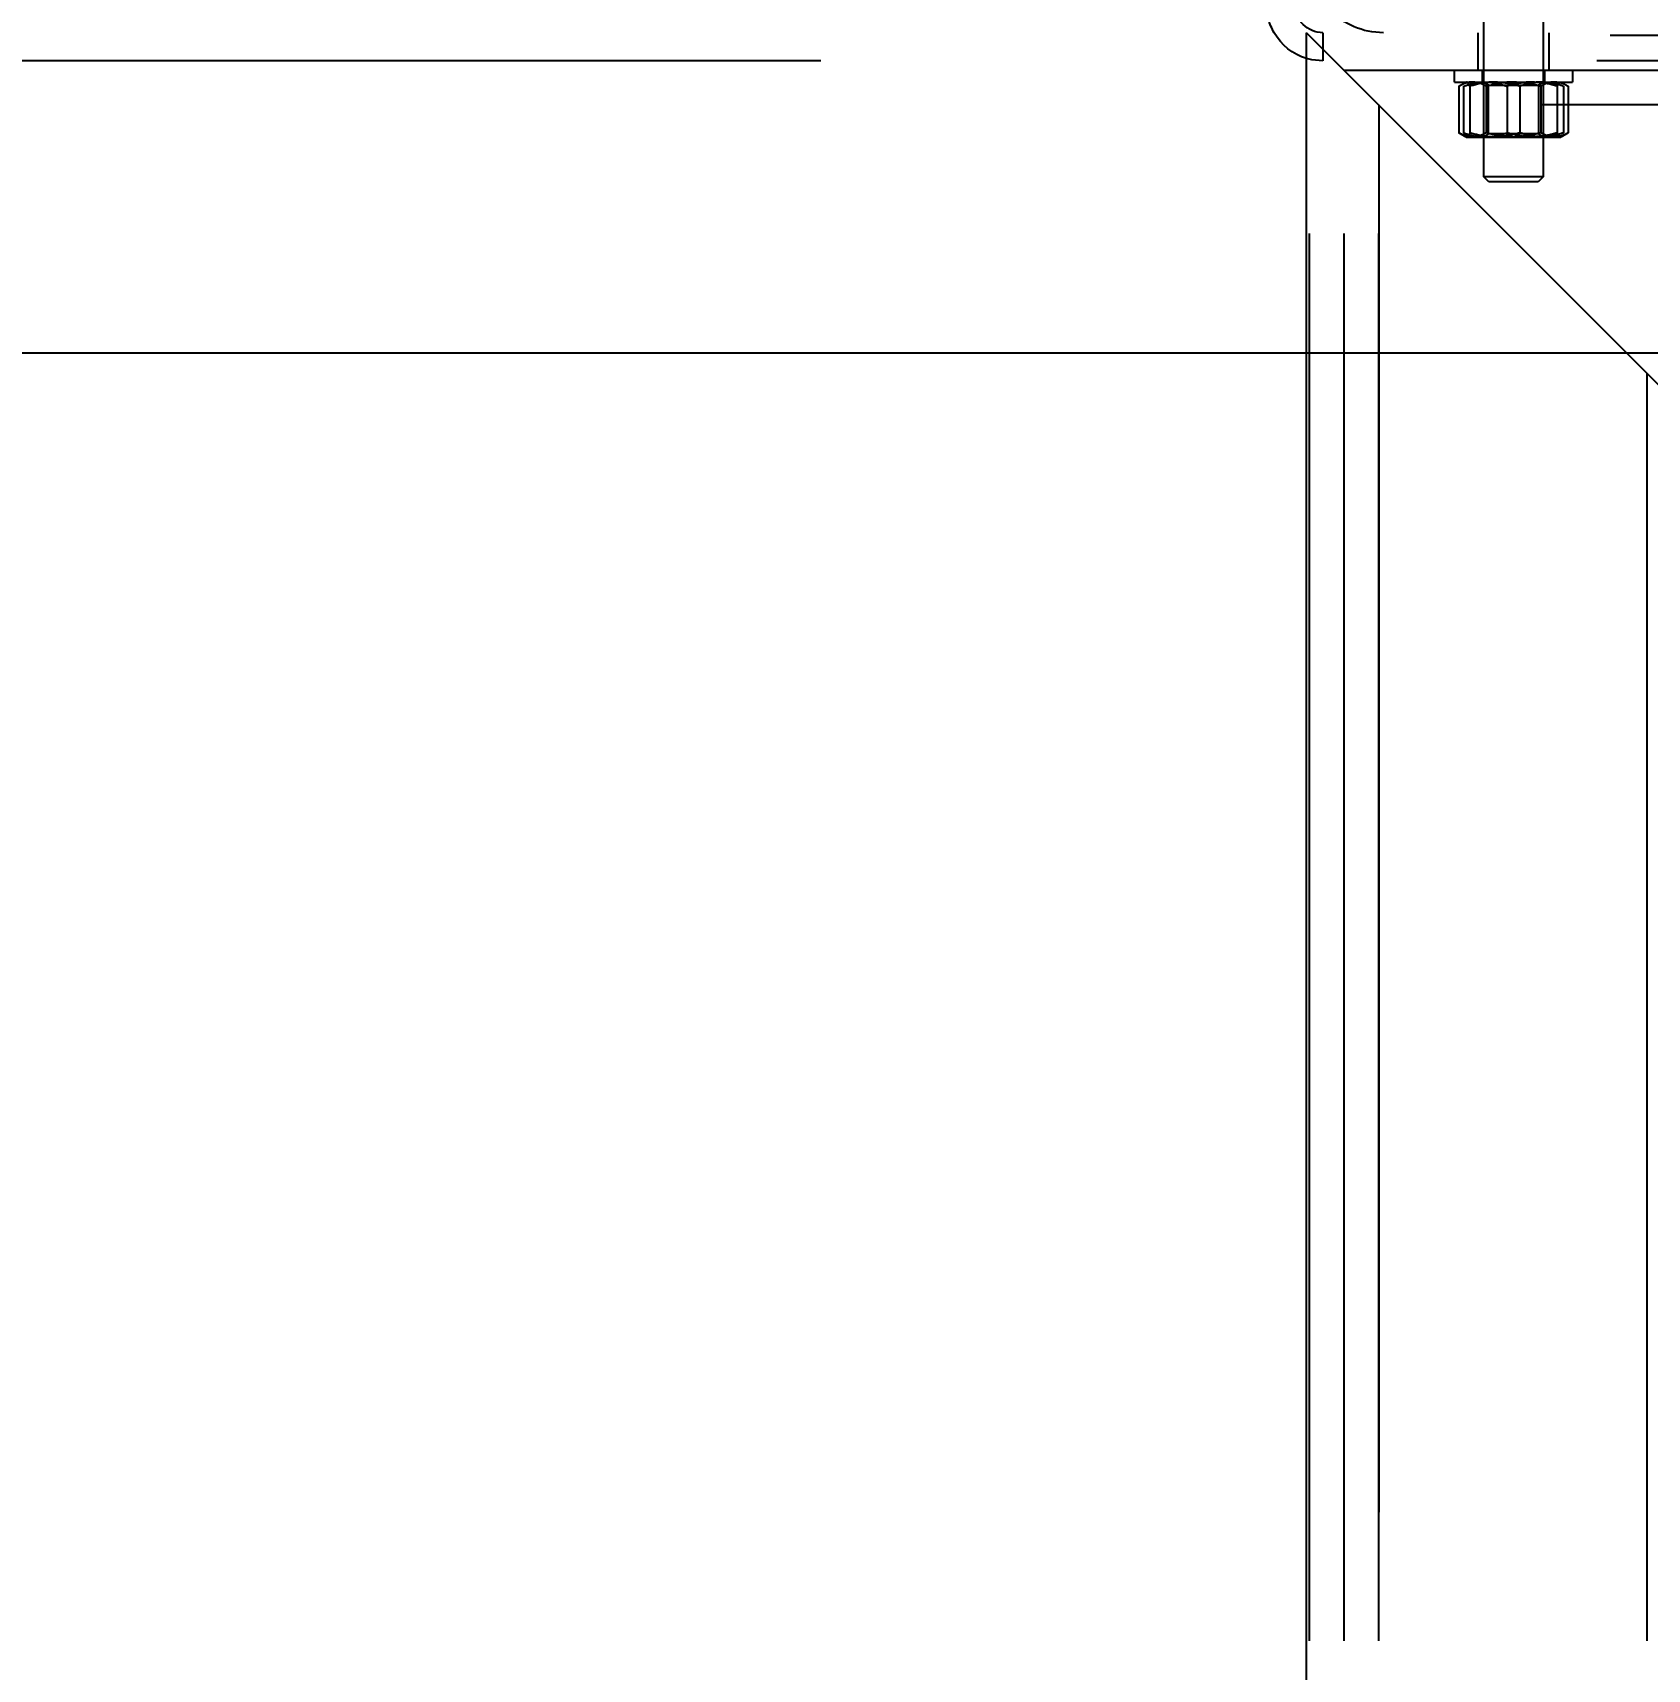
# Model space of a CAD drawing. Header units: metres. Extents: x 0 to 63075, y 0 to 44550.
# Drawn here: x 38870.2 to 39143.4, y 16013.2 to 16290.1 of the extents above; entities that cross this region are included whole.
import ezdxf

# ---------------------------------------------------------------- set-up
doc = ezdxf.new("R2010")
doc.units = ezdxf.units.M
doc.header["$LTSCALE"] = 75
doc.linetypes.add('HIDDEN2', pattern=[4.7625, 3.175, -1.5875])
for name, color, linetype in [('SDM', 7, 'Continuous'), ('SL1', 8, 'Continuous'), ('SL4', 4, 'Continuous'), ('ST1', 7, 'HIDDEN2')]:
    doc.layers.add(name, color=color, linetype=linetype)
doc.styles.add('ROMANS', font='ROMANS.SHX')
doc.dimstyles.new('75___1-75', dxfattribs={"dimscale": 75, "dimtxt": 2.5, "dimasz": 2, "dimexe": 1.5, "dimexo": 1, "dimgap": 0.5, "dimtad": 1, "dimdec": 0, "dimzin": 12, "dimtxsty": 'ROMANS', "dimcen": 0, "dimclrd": 256, "dimclre": 256, "dimclrt": 3, "dimazin": 3, "dimtfac": 1, "dimtdec": 0, "dimtmove": 0, "dimatfit": 0, "dimfxl": 1, "dimlwd": -1, "dimlwe": -1, "dimarcsym": 0})

# ---------------------------------------------------------------- blocks, each defined once
blk = doc.blocks.new('A$C0cd42728')
at = {"layer": 'SL1'}
blk.add_line((890.01, 5455.69), (5227, 5455.69), dxfattribs=at)
blk = doc.blocks.new('*D35')
at = {"layer": 'Defpoints', "color": 0, "transparency": 16777216}
for p in [(39078.52, 16285.37), (35975.95, 14935.38), (36614.56, 14935.38)]:
    blk.add_point(p, dxfattribs=at)
at = {"layer": 'SDM', "transparency": 16777216}
for p, q in [((39003.52, 16285.37), (36502.06, 16285.37)), ((36614.56, 16135.37), (36614.56, 15085.38)), ((36050.95, 14935.38), (36727.06, 14935.38))]:
    blk.add_line(p, q, dxfattribs=at)
for points in [[(36589.56, 16135.37), (36639.56, 16135.37), (36614.56, 16285.37)], [(36589.56, 15085.38), (36639.56, 15085.38), (36614.56, 14935.38)]]:
    blk.add_solid(points, dxfattribs=at)
at = {"layer": 'SDM', "color": 3, "transparency": 16777216, "insert": (36483.31, 15610.38), "char_height": 187.5, "attachment_point": 5, "rotation": 90, "style": 'ROMANS'}
blk.add_mtext('1350', dxfattribs=at)
blk = doc.blocks.new('*D36')
at = {"layer": 'Defpoints', "color": 0, "transparency": 16777216}
for p in [(35489.47, 16728.44), (39220.76, 16728.44), (39078.52, 16285.37)]:
    blk.add_point(p, dxfattribs=at)
at = {"layer": 'SDM', "transparency": 16777216}
for p, q in [((35489.47, 16878.44), (35489.47, 17585.58)), ((39145.76, 16728.44), (35376.97, 16728.44)), ((35489.47, 16285.37), (35489.47, 16728.44)), ((39003.52, 16285.37), (35376.97, 16285.37)), ((35489.47, 16135.37), (35489.47, 15985.37))]:
    blk.add_line(p, q, dxfattribs=at)
for points in [[(35464.47, 16878.44), (35514.47, 16878.44), (35489.47, 16728.44)], [(35464.47, 16135.37), (35514.47, 16135.37), (35489.47, 16285.37)]]:
    blk.add_solid(points, dxfattribs=at)
at = {"layer": 'SDM', "color": 3, "transparency": 16777216, "insert": (35358.22, 17307.01), "char_height": 187.5, "attachment_point": 5, "rotation": 90, "style": 'ROMANS'}
blk.add_mtext('443', dxfattribs=at)
blk = doc.blocks.new('A$C542b401d')
at = {"layer": 'SL4'}
for p in [(274.5, 1286.5), (338, 6.35)]:
    blk.add_line(p, (338, 1350), dxfattribs=at)
blk.add_arc((335.24, 1354.76), 9.53, 286.8595, 330, dxfattribs=at)
at = {"layer": 'ST1'}
for p, q in [((298, 1354.76), (298, 1325.59)), ((308, 1325.59), (308, 1354.76)), ((48.5, 1349.5), (337.5, 1349.5)), ((297, 1350), (297, 1343.65)), ((309, 1343.65), (309, 1350)), ((335.24, 1350), (335.24, 1345.24)), ((337.5, 6.35), (337.5, 1349.5)), ((50.76, 1345.24), (335.24, 1345.24)), ((331.65, 1343.65), (54.35, 1343.65)), ((293, 1343.65), (293, 1341.65)), ((297.75, 1343.65), (297.75, 1341.65)), ((308.25, 1341.65), (308.25, 1343.65)), ((313, 1341.65), (313, 1343.65)), ((331.65, 6.35), (331.65, 1343.65)), ((313, 1341.65), (293, 1341.65)), ((295, 1341.65), (293.76, 1340.94)), ((293.76, 1340.94), (293.76, 1333.06)), ((294.52, 1340.94), (294.52, 1333.06)), ((295.59, 1340.94), (295.59, 1333.06)), ((298, 1341.65), (298, 1341.62)), ((308, 1341.62), (298, 1341.62)), ((298, 1341.62), (298.75, 1341.1)), ((298.38, 1340.94), (298.38, 1333.06)), ((303, 1341.1), (298.75, 1341.1)), ((298.75, 1341.1), (298.75, 1332.88)), ((301.92, 1340.94), (301.92, 1333.06)), ((307.25, 1341.1), (303, 1341.1)), ((304.08, 1340.94), (304.08, 1333.06)), ((307.25, 1341.1), (308, 1341.62)), ((307.25, 1332.88), (307.25, 1341.1)), ((307.62, 1340.94), (307.62, 1333.06)), ((308, 1341.62), (308, 1341.65)), ((310.41, 1340.94), (310.41, 1333.06)), ((312.24, 1340.94), (311, 1341.65)), ((311.48, 1340.94), (311.48, 1333.06)), ((312.24, 1340.94), (312.24, 1333.06)), ((60.2, 1337.8), (325.8, 1337.8)), ((325.8, 6.35), (325.8, 1337.8)), ((325.8, 1337.8), (325.8, 675)), ((293.76, 1333.06), (295, 1332.35)), ((296.07, 1332.35), (295, 1332.35)), ((303, 1332.35), (296.07, 1332.35)), ((298.75, 1332.88), (298, 1332.35)), ((298.75, 1332.88), (307.25, 1332.88)), ((309.93, 1332.35), (303, 1332.35)), ((308, 1332.35), (307.25, 1332.88)), ((311, 1332.35), (309.93, 1332.35)), ((311, 1332.35), (312.24, 1333.06)), ((298, 1325.59), (308, 1325.59)), ((298, 1325.59), (298.83, 1324.76)), ((298.83, 1324.76), (307.17, 1324.76)), ((307.17, 1324.76), (308, 1325.59)), ((280.35, 6.35), (280.35, 1292.35))]:
    blk.add_line(p, q, dxfattribs=at)
at = {"layer": 'ST1', "flags": 128}
blk.add_lwpolyline([(335.24, 1345.24), (337.1, 1345.42), (338, 1345.65)], dxfattribs=at)
at = {"layer": 'ST1'}
for centre, radius, start in [((325, 1362.76), 12.76, 270), ((335.24, 1354.76), 4.76, 270), ((335.24, 1354.76), 9.53, 330)]:
    blk.add_arc(centre, radius, start, 0, dxfattribs=at)
for points, knots in [([(293.76, 1340.94), (294.14, 1341.14), (294.89, 1341.54), (295.68, 1341.61), (296.07, 1341.65)], [0, 0, 0, 0, 0.495458, 1, 1, 1, 1]), ([(294.52, 1340.94), (295.12, 1341.14), (296.33, 1341.54), (297.59, 1341.61), (298.22, 1341.65)], [0, 0, 0, 0, 0.495458, 1, 1, 1, 1]), ([(295.59, 1340.94), (295.51, 1341.14), (295.33, 1341.54), (295.15, 1341.61), (295.05, 1341.65)], [0, 0, 0, 0, 0.495458, 1, 1, 1, 1]), ([(295.59, 1340.94), (295.95, 1341.04), (297.33, 1341.46), (298.77, 1341.57), (299.83, 1341.65)], [0, 0, 0, 0, 0.257551, 1, 1, 1, 1]), ([(296.07, 1341.65), (296.13, 1341.65), (296.54, 1341.64), (297.32, 1341.49), (298.03, 1341.12), (298.38, 1340.94)], [0, 0, 0, 0, 0.070086, 0.530782, 1, 1, 1, 1]), ([(298.22, 1341.65), (298.31, 1341.65), (298.97, 1341.64), (300.23, 1341.49), (301.35, 1341.12), (301.92, 1340.94)], [0, 0, 0, 0, 0.070086, 0.530782, 1, 1, 1, 1]), ([(298.38, 1340.94), (298.77, 1341.04), (300.27, 1341.46), (301.84, 1341.57), (303, 1341.65)], [0, 0, 0, 0, 0.257551, 1, 1, 1, 1]), ([(299.83, 1341.65), (300.22, 1341.64), (301.66, 1341.6), (303.05, 1341.22), (304.08, 1340.94)], [0, 0, 0, 0, 0.268634, 1, 1, 1, 1]), ([(301.92, 1340.94), (302.28, 1341.04), (303.66, 1341.46), (305.1, 1341.57), (306.17, 1341.65)], [0, 0, 0, 0, 0.257551, 1, 1, 1, 1]), ([(303, 1341.65), (303.42, 1341.64), (304.98, 1341.6), (306.51, 1341.22), (307.62, 1340.94)], [0, 0, 0, 0, 0.268634, 1, 1, 1, 1]), ([(307.78, 1341.65), (307.69, 1341.65), (307.03, 1341.64), (305.77, 1341.49), (304.65, 1341.12), (304.08, 1340.94)], [0, 0, 0, 0, 0.070086, 0.530782, 1, 1, 1, 1]), ([(306.17, 1341.65), (306.55, 1341.64), (307.99, 1341.6), (309.39, 1341.22), (310.41, 1340.94)], [0, 0, 0, 0, 0.268634, 1, 1, 1, 1]), ([(307.62, 1340.94), (307.99, 1341.14), (308.75, 1341.54), (309.53, 1341.61), (309.93, 1341.65)], [0, 0, 0, 0, 0.495458, 1, 1, 1, 1]), ([(311.48, 1340.94), (310.88, 1341.14), (309.67, 1341.54), (308.41, 1341.61), (307.78, 1341.65)], [0, 0, 0, 0, 0.495458, 1, 1, 1, 1]), ([(309.93, 1341.65), (309.98, 1341.65), (310.4, 1341.64), (311.18, 1341.49), (311.88, 1341.12), (312.24, 1340.94)], [0, 0, 0, 0, 0.070086, 0.530782, 1, 1, 1, 1]), ([(310.41, 1340.94), (310.49, 1341.14), (310.67, 1341.54), (310.85, 1341.61), (310.95, 1341.65)], [0, 0, 0, 0, 0.495458, 1, 1, 1, 1]), ([(293.76, 1333.06), (294.14, 1332.86), (294.89, 1332.46), (295.68, 1332.39), (296.07, 1332.35)], [0, 0, 0, 0, 0.495458, 1, 1, 1, 1]), ([(294.52, 1333.06), (295.12, 1332.86), (296.33, 1332.46), (297.59, 1332.39), (298.22, 1332.35)], [0, 0, 0, 0, 0.495458, 1, 1, 1, 1]), ([(295.59, 1333.06), (295.51, 1332.86), (295.33, 1332.46), (295.15, 1332.39), (295.05, 1332.35)], [0, 0, 0, 0, 0.495458, 1, 1, 1, 1]), ([(295.59, 1333.06), (295.95, 1332.96), (297.33, 1332.54), (298.77, 1332.43), (299.83, 1332.35)], [0, 0, 0, 0, 0.257551, 1, 1, 1, 1]), ([(296.07, 1332.35), (296.13, 1332.35), (296.54, 1332.36), (297.32, 1332.51), (298.03, 1332.88), (298.38, 1333.06)], [0, 0, 0, 0, 0.070086, 0.530782, 1, 1, 1, 1]), ([(298.22, 1332.35), (298.31, 1332.35), (298.97, 1332.36), (300.23, 1332.51), (301.35, 1332.88), (301.92, 1333.06)], [0, 0, 0, 0, 0.070086, 0.530782, 1, 1, 1, 1]), ([(298.38, 1333.06), (298.77, 1332.96), (300.27, 1332.54), (301.84, 1332.43), (303, 1332.35)], [0, 0, 0, 0, 0.257551, 1, 1, 1, 1]), ([(299.83, 1332.35), (300.22, 1332.36), (301.66, 1332.4), (303.05, 1332.78), (304.08, 1333.06)], [0, 0, 0, 0, 0.268634, 1, 1, 1, 1]), ([(301.92, 1333.06), (302.28, 1332.96), (303.66, 1332.54), (305.1, 1332.43), (306.17, 1332.35)], [0, 0, 0, 0, 0.257551, 1, 1, 1, 1]), ([(303, 1332.35), (303.42, 1332.36), (304.98, 1332.4), (306.51, 1332.78), (307.62, 1333.06)], [0, 0, 0, 0, 0.268634, 1, 1, 1, 1]), ([(307.78, 1332.35), (307.69, 1332.35), (307.03, 1332.36), (305.77, 1332.51), (304.65, 1332.88), (304.08, 1333.06)], [0, 0, 0, 0, 0.070086, 0.530782, 1, 1, 1, 1]), ([(306.17, 1332.35), (306.55, 1332.36), (307.99, 1332.4), (309.39, 1332.78), (310.41, 1333.06)], [0, 0, 0, 0, 0.268634, 1, 1, 1, 1]), ([(307.62, 1333.06), (307.99, 1332.86), (308.75, 1332.46), (309.53, 1332.39), (309.93, 1332.35)], [0, 0, 0, 0, 0.495458, 1, 1, 1, 1]), ([(311.48, 1333.06), (310.88, 1332.86), (309.67, 1332.46), (308.41, 1332.39), (307.78, 1332.35)], [0, 0, 0, 0, 0.495458, 1, 1, 1, 1]), ([(309.93, 1332.35), (309.98, 1332.35), (310.4, 1332.36), (311.18, 1332.51), (311.88, 1332.88), (312.24, 1333.06)], [0, 0, 0, 0, 0.070086, 0.530782, 1, 1, 1, 1]), ([(310.41, 1333.06), (310.49, 1332.86), (310.67, 1332.46), (310.85, 1332.39), (310.95, 1332.35)], [0, 0, 0, 0, 0.495458, 1, 1, 1, 1])]:
    blk.add_open_spline(points, degree=3, knots=knots, dxfattribs=at)

msp = doc.modelspace()

# ---------------------------------------------------------------- block references
at = {"layer": 'SDM'}
msp.add_blockref('A$C0cd42728', (36829.26, 10780.3), dxfattribs=at)
at = {"layer": 'SDM', "xscale": -1}
msp.add_blockref('A$C542b401d', (39423.76, 14940.14), dxfattribs=at)

# ---------------------------------------------------------------- dimensions: what is measured, and where the dimension line sits
at = {"layer": 'SDM'}
dim = msp.add_linear_dim(base=(35489.47, 16728.44), p1=(39078.52, 16285.37), p2=(39220.76, 16728.44), angle=90, dimstyle='75___1-75', dxfattribs=at)
dim.commit()
dim.dimension.update_dxf_attribs({"geometry": '*D36', "text_midpoint": (35358.22, 17307.01)})
dim = msp.add_linear_dim(base=(36614.56, 14935.38), p1=(39078.52, 16285.37), p2=(35975.95, 14935.38), angle=90, dimstyle='75___1-75', dxfattribs=at)
dim.commit()
dim.dimension.update_dxf_attribs({"geometry": '*D35', "text_midpoint": (36614.56, 15610.38), "dimtype": 160})

doc.saveas('drawing.dxf')
